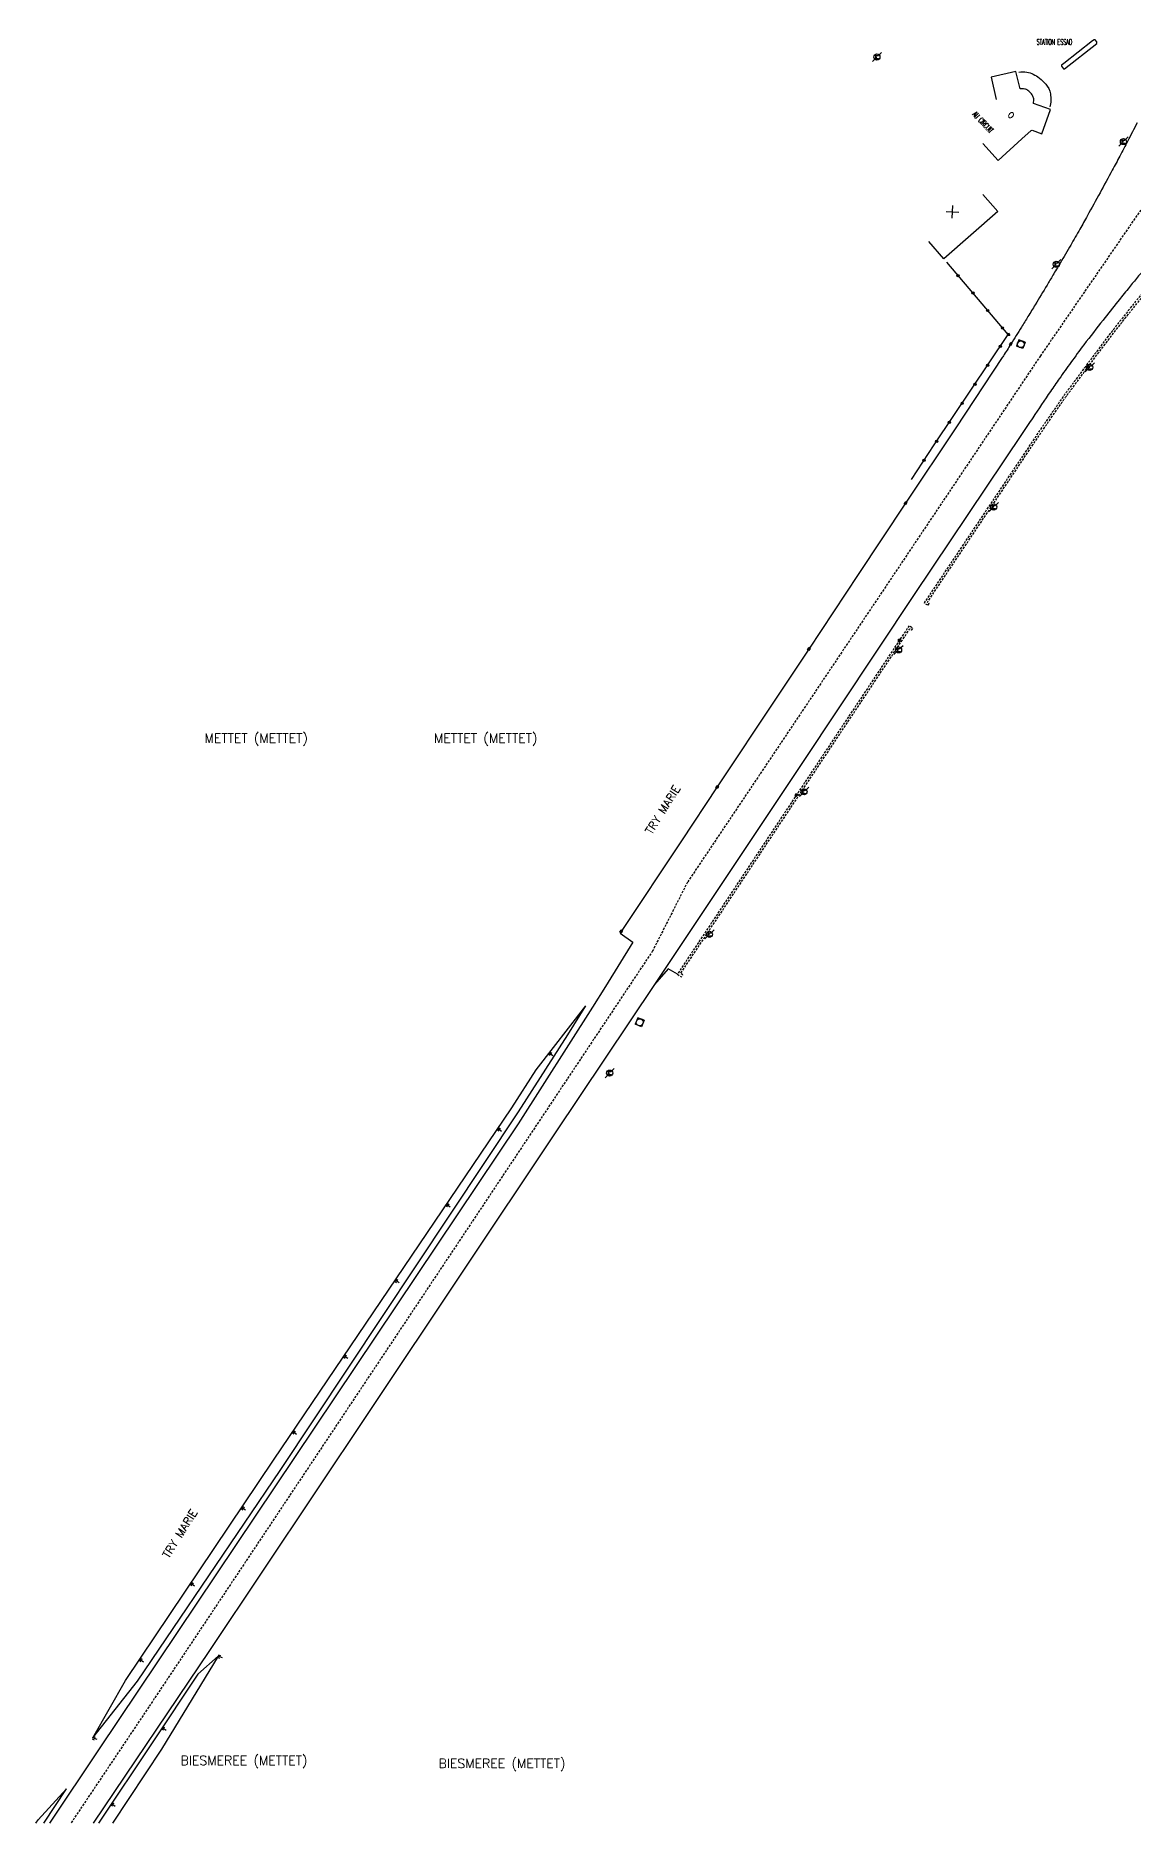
# Model space of a CAD drawing. Header units: millimetres. Extents: x 170000 to 171000, y 110000 to 111000.
# Drawn here: x 170426.6 to 170666.6, y 110000 to 110390.9 of the extents above; entities that cross this region are included whole.
import ezdxf
from ezdxf.enums import TextEntityAlignment as Align

# ---------------------------------------------------------------- set-up
doc = ezdxf.new("R2010")
doc.units = ezdxf.units.MM
doc.linetypes.add('DASHED', pattern=[0.75, 0.5, -0.25])
doc.layers.get('0').update_dxf_attribs({"linetype": 'CONTINUOUS'})
for name, color, linetype in [('W0001', 6, 'DASHED'), ('W0008', 7, 'CONTINUOUS'), ('W0100', 7, 'CONTINUOUS'), ('W0112', 1, 'DASHED'), ('W0211', 2, 'CONTINUOUS'), ('W0322', 7, 'CONTINUOUS'), ('W0400', 7, 'CONTINUOUS'), ('W0420', 7, 'CONTINUOUS'), ('W0471', 7, 'CONTINUOUS'), ('W0851', 7, 'CONTINUOUS'), ('W0980', 7, 'CONTINUOUS'), ('W0984', 7, 'CONTINUOUS'), ('W0989', 7, 'CONTINUOUS'), ('W0991', 7, 'CONTINUOUS')]:
    doc.layers.add(name, color=color, linetype=linetype)
doc.styles.get("Standard").update_dxf_attribs({"font": 'romans.shx', "width": 0.85})

# ---------------------------------------------------------------- blocks, each defined once
blk = doc.blocks.new('t991o')
at = {"color": 0, "linetype": 'Continuous'}
for p, q in [((-1, 1), (1, -1)), ((-1, -1), (1, 1))]:
    blk.add_line(p, q, dxfattribs=at)
blk = doc.blocks.new('T471')
for p, q in [((-0.333334, 0.333334), (-0.333334, -0.333334)), ((-0.333334, 0.333334), (0.333334, 0.333334)), ((-0.333334, 0), (0, 0)), ((0.500001, 0.500001), (1.000002, 1.000002)), ((-0.500001, -0.500001), (-1.000002, -1.000002)), ((-0.333334, -0.333334), (0.333334, -0.333334))]:
    blk.add_line(p, q)
blk.add_ellipse((0, 0), major_axis=(0.471405, 0.471405), ratio=1, start_param=5.4977871438, end_param=11.780972451)
blk = doc.blocks.new('T420')
for p, q in [((0.75, 0.75), (-0.75, 0.75)), ((-0.75, 0.75), (-0.75, -0.75)), ((0.75, 0.75), (0.75, -0.75)), ((0.75, -0.75), (-0.75, -0.75))]:
    blk.add_line(p, q)
blk.add_ellipse((0, 0), major_axis=(-0.53, 0.53), ratio=1, start_param=3.926991, end_param=10.210176)
blk = doc.blocks.new('t211o')
at = {"color": 0, "linetype": 'Continuous'}
for p, q in [((-0.29, 0.5), (-0.29, 0)), ((0, 1), (0, 0)), ((0.29, 0.5), (0.29, 0))]:
    blk.add_line(p, q, dxfattribs=at)
blk = doc.blocks.new('t322o')
at = {"color": 0, "linetype": 'Continuous'}
for radius in [0.25, 0.15]:
    blk.add_circle((0, 0), radius, dxfattribs=at)
blk = doc.blocks.new('T400')
for p, q in [((-0.15, 0.3), (0.15, 0.3)), ((-0.15, -0.25), (-0.15, 0.3)), ((-0.15, 0.15), (0.15, 0.15)), ((-0.15, 0), (0.15, 0)), ((0.15, 0.3), (0.15, -0.25)), ((-0.15, -0.15), (0.15, -0.15)), ((-0.15, -0.25), (-0.15, -0.3)), ((-0.15, -0.3), (0.15, -0.3)), ((0.15, -0.3), (0.15, -0.25))]:
    blk.add_line(p, q)
blk = doc.blocks.new('T851')
for p, q in [((-0.25, -0.15), (0, 0.32)), ((0, 0.32), (0.25, -0.15)), ((-0.25, -0.15), (0.25, -0.15))]:
    blk.add_line(p, q)
for major_axis in [(-0.106, 0.106), (-0.0354, 0.0354), (-0.0236, 0.0236)]:
    blk.add_ellipse((0, 0), major_axis=major_axis, ratio=1, start_param=3.926991, end_param=10.210176)

msp = doc.modelspace()

# ---------------------------------------------------------------- linework, layer by layer
at = {"layer": 'W0001'}
msp.add_lwpolyline([(171000, 110534.67), (170987.99, 110532.52), (170871.88, 110492.11), (170849.44, 110484.48), (170834.9, 110478.81), (170805.81, 110462.05), (170788.55, 110451.7), (170763.16, 110435.19), (170740.73, 110419.18), (170723.72, 110404.64), (170697.58, 110380.49), (170672.93, 110359.55), (170646.31, 110320.86), (170569.14, 110205.79), (170561.5, 110190.76), (170451.3, 110025.42), (170434.26, 110000)], dxfattribs=at)
at = {"layer": 'W0008'}
msp.add_lwpolyline([(170651.41, 110384.76), (170650.95, 110384.39), (170650.9, 110384.2), (170651.36, 110383.62), (170651.57, 110383.6), (170658.67, 110389.17), (170658.69, 110389.5), (170658.29, 110389.99), (170658.05, 110389.98), (170657.74, 110389.74)], close=True, dxfattribs=at)
at = {"layer": 'W0008', "flags": 128}
msp.add_lwpolyline([(170641.56, 110382.92, -0.06368), (170643.35, 110382.89, -0.077897), (170644.76, 110382.45, -0.05451), (170646.08, 110381.61, -0.044492), (170647.47, 110380.28, -0.135193), (170648.49, 110378.19, -0.107274), (170648.39, 110375.28)], format="xyb", dxfattribs=at)
at = {"layer": 'W0008'}
for points in [[(170667.47, 110371.78, -0.001454), (170665.43, 110367.85, -0.001723), (170663.68, 110364.54, -0.001768), (170662.04, 110361.47, -0.001093), (170659.35, 110356.52, -0.00157), (170656.59, 110351.52, -0.002663), (170654.94, 110348.58, -0.00237), (170652.94, 110345.1, -0.002069), (170650.61, 110341.13, -0.000431), (170649.04, 110338.49, -0.000529), (170647.76, 110336.33, -0.00109), (170645.18, 110332.05, -0.001783), (170643.59, 110329.44, -0.00179), (170642.18, 110327.15, -0.001089), (170639.84, 110323.42, -0.000757), (170638.22, 110320.86, -0.005065), (170637.98, 110320.48), (170627.83, 110305.16), (170616.84, 110288.65), (170606.43, 110273.03), (170595.68, 110256.75), (170588.51, 110245.98), (170575.65, 110226.6), (170567.81, 110214.84), (170554.63, 110194.99), (170554.38, 110194.61), (170557.16, 110192.69), (170551.18, 110183), (170548.33, 110178.42), (170532.1, 110152.96), (170483.15, 110079.97), (170440.44, 110016.3), (170429.57, 110000)], [(170669.19, 110340.01, 0.002163), (170665.49, 110335.53, 0.00245), (170663.25, 110332.75, 0.001683), (170660.01, 110328.67, 0.004544), (170655.84, 110323.3, 0.006386), (170652.96, 110319.41, 0.003016), (170650.44, 110315.86, 0.003919), (170648.53, 110313.1, 0.00052), (170644.63, 110307.34, 0.000863), (170642.29, 110303.87), (170618.68, 110268.7), (170594.15, 110231.69), (170561.93, 110183.42), (170540.17, 110150.98), (170499.35, 110089.83), (170464.58, 110037.75), (170439.16, 110000)]]:
    msp.add_lwpolyline(points, format="xyb", dxfattribs=at)
at = {"layer": 'W0008', "flags": 128}
msp.add_lwpolyline([(170566.93, 110185.67), (170564.92, 110186.86), (170561.93, 110183.42)], dxfattribs=at)
at = {"layer": 'W0100', "flags": 128}
msp.add_lwpolyline([(170633.72, 110367.31), (170637.08, 110363.61), (170642.25, 110368.31), (170644.26, 110370.15), (170644.51, 110370.19), (170646.65, 110369.42), (170648.5, 110374.74), (170644.83, 110376.02), (170644.89, 110376.92, 0.09477), (170644.69, 110377.61, 0.060818), (170644.23, 110378.31, 0.058919), (170643.59, 110378.9, 0.105026), (170642.88, 110379.21, 0.082517), (170641.9, 110379.26), (170640.97, 110383.06), (170635.51, 110381.78), (170636.65, 110376.92)], format="xyb", dxfattribs=at)
msp.add_lwpolyline([(170633.75, 110356.17), (170637.03, 110352.4), (170625.19, 110342.09), (170621.9, 110345.86)], dxfattribs=at)
at = {"layer": 'W0112', "flags": 128}
msp.add_lwpolyline([(170695.14, 110363.41), (170695.49, 110363.77), (170694.74, 110364.49, 0.000064), (170694.28, 110364.02, 0.000511), (170694.23, 110363.96, 0.000166), (170690.69, 110360.23, 0.000444), (170689.36, 110358.84, 0.008046), (170685.9, 110355.05, 0.00447), (170679.83, 110348.09, 0.001557), (170675.76, 110343.29, 0.003123), (170673.74, 110340.87, 0.001379), (170671.17, 110337.73, 0.001164), (170668.15, 110334, 0.001671), (170664.68, 110329.67, 0.002536), (170662.42, 110326.8, 0.003682), (170660.07, 110323.74, 0.001867), (170655.51, 110317.65, 0.001436), (170652.65, 110313.79, 0.002861), (170651.24, 110311.84, 0.004745), (170648.39, 110307.78, 0.003225), (170644.29, 110301.75), (170620.89, 110266.84), (170621.73, 110266.3), (170622, 110266.72), (170621.59, 110266.98), (170644.7, 110301.47, -0.003225), (170648.8, 110307.5, -0.004745), (170651.64, 110311.55, -0.002861), (170653.06, 110313.49, -0.001436), (170655.91, 110317.35, -0.001867), (170660.47, 110323.43, -0.003682), (170662.82, 110326.49, -0.002536), (170665.07, 110329.36, -0.001671), (170668.54, 110333.69, -0.001164), (170671.56, 110337.42, -0.001379), (170674.13, 110340.56, -0.003123), (170676.14, 110342.96, -0.001557), (170680.21, 110347.76, -0.00447), (170686.27, 110354.72, -0.008046), (170689.73, 110358.49, -0.000444), (170691.05, 110359.89, -0.000166), (170694.59, 110363.61, -0.000511), (170694.64, 110363.67, -0.000015), (170694.75, 110363.79)], format="xyb", close=True, dxfattribs=at)
msp.add_lwpolyline([(170618.15, 110260.87), (170618.44, 110261.28), (170617.62, 110261.86), (170615.44, 110258.6), (170592.94, 110224.82), (170583.08, 110209.98), (170566.93, 110185.67), (170567.79, 110185.08), (170568.08, 110185.49), (170567.62, 110185.8), (170583.5, 110209.7), (170593.36, 110224.54), (170615.85, 110258.32), (170617.75, 110261.16)], close=True, dxfattribs=at)
at = {"layer": 'W0211', "flags": 128}
for points in [[(170439.09, 110018.65), (170448.84, 110031.1), (170480.06, 110077.11), (170532.14, 110155.55), (170542.94, 110172.42), (170546.89, 110178.77)], [(170439.09, 110018.65), (170446.24, 110031.21), (170478.61, 110079.38), (170530.72, 110156.42), (170536.04, 110164.73), (170546.89, 110178.77)], [(170466.48, 110036.51), (170462.06, 110032.62), (170452.22, 110017.81), (170440.28, 110000)], [(170466.48, 110036.51), (170454.1, 110016.19), (170443.36, 110000)], [(170426.58, 110000), (170427.12, 110000.77), (170433.34, 110007.56)], [(170428.39, 110000), (170433.34, 110007.56)]]:
    msp.add_lwpolyline(points, dxfattribs=at)
at = {"layer": 'W0322'}
msp.add_lwpolyline([(170618.13, 110293.84), (170623.08, 110301.39), (170639.27, 110325.5), (170625.84, 110341.32)], dxfattribs=at)

# ---------------------------------------------------------------- block references
at = {"layer": 'W0211'}
for p, rotation in [((170538.86, 110168.38), 232.3041005470018), ((170527.63, 110151.84), 235.9218328943384), ((170516.42, 110135.28), 235.9218328943569), ((170505.22, 110118.72), 235.92183289432), ((170494.01, 110102.15), 235.9218328943384), ((170482.81, 110085.59), 235.9218328943384), ((170471.64, 110069), 236.1032784482682), ((170460.48, 110052.41), 236.1032784482682), ((170449.33, 110035.81), 236.1032784482496), ((170466.48, 110036.51), 249.1080011013874), ((170439.09, 110018.65), 249.1080011013719), ((170454.25, 110020.87), 236.3751574192013), ((170443.13, 110004.25), 236.1768257412441)]:
    msp.add_blockref('t211o', p, dxfattribs=dict(at, rotation=rotation))
at = {"layer": 'W0322'}
for p, rotation in [((170628.31, 110338.4), 130.3294609542837), ((170631.55, 110334.59), 130.3294609542837), ((170634.79, 110330.78), 130.3294609542837), ((170638.02, 110326.97), 130.3294609542837), ((170637.56, 110322.95), 56.12842750296191), ((170634.77, 110318.8), 56.12842750296191), ((170631.99, 110314.65), 56.12842750296191), ((170629.2, 110310.5), 56.12842750296191), ((170626.41, 110306.34), 56.12842750296191), ((170623.63, 110302.19), 56.12842750296191), ((170620.87, 110298.02), 56.72430366174146)]:
    msp.add_blockref('t322o', p, dxfattribs=dict(at, rotation=rotation))
at = {"layer": 'W0400'}
for p, rotation in [((170639.84, 110323.42), 148.0641363270426), ((170616.84, 110288.65), 146.3630237427978), ((170595.68, 110256.75), 146.5693915640961), ((170615.44, 110258.6), 355.8213343471602), ((170575.65, 110226.6), 146.4232452247944), ((170592.94, 110224.82), 326.4059487258116), ((170554.63, 110194.99), 146.4295952351171)]:
    msp.add_blockref('T400', p, dxfattribs=dict(at, rotation=rotation))
at = {"layer": 'W0420', "rotation": 339.1080011013797}
for p in [(170642.03, 110323.41), (170558.67, 110175.14)]:
    msp.add_blockref('T420', p, dxfattribs=at)
at = {"layer": 'W0471'}
for p in [(170610.56, 110386.2), (170664.48, 110367.72), (170649.79, 110340.9), (170657.12, 110318.36), (170636.12, 110287.82), (170615.29, 110256.56), (170594.64, 110225.53), (170573.94, 110194.38), (170552.1, 110164.03)]:
    msp.add_blockref('T471', p, dxfattribs=at)
at = {"layer": 'W0851'}
msp.add_blockref('T851', (170639.37, 110325.55), dxfattribs=at)
at = {"layer": 'W0991', "rotation": 41.03556726811433}
msp.add_blockref('t991o', (170627.09, 110352.35), dxfattribs=at)

# ---------------------------------------------------------------- texts
at = {"layer": 'W0980'}
for s, p in [('METTET (METTET)', (170474.8, 110237.13)), ('METTET (METTET)', (170525, 110237.13)), ('BIESMEREE (METTET)', (170472.14, 110013.59)), ('BIESMEREE (METTET)', (170528.57, 110012.94))]:
    msp.add_text(s, height=2, dxfattribs=at).set_placement(p, align=Align.MIDDLE)
at = {"layer": 'W0984', "width": 0.5}
msp.add_text('STATION ESSAO', height=1.25, dxfattribs=at).set_placement((170649.39, 110389.5), align=Align.MIDDLE)
msp.add_text('AU CIRCUIT', height=1.25, rotation=313.38, dxfattribs=at).set_placement((170633.75, 110371.95), align=Align.MIDDLE)
at = {"layer": 'W0989'}
for p in [(170563.73, 110221.62), (170458.1, 110063.32)]:
    msp.add_text('TRY MARIE', height=1.75, rotation=58.05, dxfattribs=at).set_placement(p, align=Align.MIDDLE)
at = {"layer": 'W0991'}
msp.add_text('O', height=1.25, rotation=320.58, dxfattribs=at).set_placement((170639.9, 110373.49), align=Align.MIDDLE)

doc.saveas('drawing.dxf')
